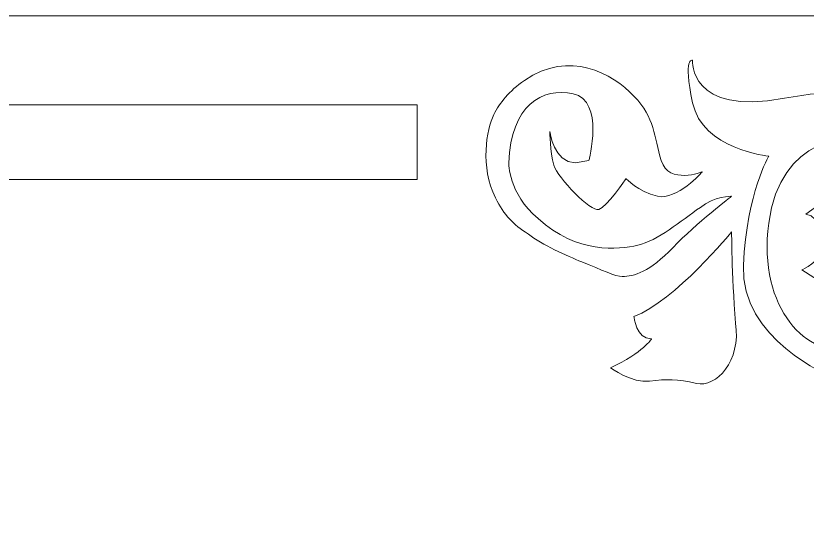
# Model space of a CAD drawing. Header units: millimetres. Extents: x -122 to 122, y -91 to 91.
# Drawn here: x 74.36 to 102.33, y 72.51 to 90.77 of the extents above; entities that cross this region are included whole.
import ezdxf

# ---------------------------------------------------------------- set-up
doc = ezdxf.new("R2010")
doc.units = ezdxf.units.MM
doc.header["$MEASUREMENT"] = 0
doc.layers.add('Camada 1', color=7, linetype='Continuous')

msp = doc.modelspace()

# ---------------------------------------------------------------- linework, layer by layer
at = {"layer": 'Camada 1', "color": 250, "lineweight": 20}
msp.add_open_spline([(-122.1541, -90.7698), (-122.1541, -90.7698), (122.1541, -90.7698), (122.1541, -90.7698), (122.1541, -90.7698), (122.1541, -90.7698), (122.1541, 90.7698), (122.1541, 90.7698), (122.1541, 90.7698), (122.1541, 90.7698), (-122.1541, 90.7698), (-122.1541, 90.7698), (-122.1541, 90.7698), (-122.1541, 90.7698), (-122.1541, -90.7698), (-122.1541, -90.7698), (-122.1541, -90.7698), (-122.1541, -90.7698), (-122.1541, -90.7698), (-122.1541, -90.7698)], degree=3, knots=[0, 0, 0, 0, 0.1666667, 0.1666667, 0.1666667, 0.1666667, 0.3333333, 0.3333333, 0.3333333, 0.3333333, 0.5, 0.5, 0.5, 0.5, 0.6666667, 0.6666667, 0.6666667, 0.6666667, 1, 1, 1, 1], dxfattribs=at)
at = {"layer": 'Camada 1', "color": 250, "lineweight": 9}
for points, knots in [([(91.3097, 84.341), (91.6364, 83.7202), (91.9231, 83.4217), (92.4762, 83.0632), (92.4762, 83.0632), (92.9594, 82.685), (93.8252, 82.3027), (94.3697, 82.0815), (94.3697, 82.0815), (95.0696, 81.7972), (95.558, 81.5688), (95.7911, 81.5688), (95.7911, 81.5688), (96.2054, 81.5688), (96.758, 81.7261), (97.5866, 82.5912), (97.5866, 82.5912), (98.4153, 83.4564), (99.6584, 84.4004), (99.6584, 84.4004), (99.6584, 84.4004), (99.6584, 84.4004), (99.0369, 84.4004), (98.5534, 84.007), (98.5534, 84.007), (97.8628, 83.5351), (97.0341, 82.8273), (96.3435, 82.6701), (96.3435, 82.6701), (95.653, 82.5126), (94.2026, 82.3552), (92.8216, 83.6138), (92.8216, 83.6138), (91.7575, 84.5044), (91.7856, 85.5802), (91.7856, 85.5802), (91.7856, 85.5802), (91.8549, 87.6253), (92.9597, 88.2545), (94.0646, 88.0185), (94.0646, 88.0185), (95.1696, 87.7826), (94.6172, 85.659), (94.6172, 85.659), (94.6172, 85.659), (94.6172, 85.659), (94.1337, 85.5802), (94.1337, 85.5802), (94.1337, 85.5802), (93.374, 85.5802), (93.2359, 86.6814), (93.2359, 86.6814), (93.2359, 86.6814), (93.2359, 86.6814), (93.2359, 85.9736), (93.374, 85.5017), (93.374, 85.5017), (93.5121, 85.0296), (94.6861, 83.8497), (94.9624, 83.9285), (94.9624, 83.9285), (95.2386, 84.007), (95.9293, 85.0296), (95.9293, 85.0296), (95.9293, 85.0296), (95.9293, 85.0296), (96.3435, 84.5578), (97.0341, 84.4004), (97.0341, 84.4004), (97.7247, 84.2431), (98.6225, 85.2656), (98.6225, 85.2656), (98.6225, 85.2656), (98.6225, 85.2656), (97.4485, 84.7937), (97.1723, 85.659), (97.1723, 85.659), (96.896, 86.5241), (96.9652, 87.1535), (96.2054, 87.94), (96.2054, 87.94), (95.4458, 88.7265), (93.9265, 89.5917), (92.3381, 88.4906), (92.3381, 88.4906), (91.7933, 88.1127), (91.46, 87.6982), (91.2569, 87.2844), (91.2569, 87.2844), (90.9851, 86.7457), (90.7707, 85.4552), (91.3097, 84.341)], [0, 0, 0, 0, 0.0416667, 0.0416667, 0.0416667, 0.0416667, 0.0833333, 0.0833333, 0.0833333, 0.0833333, 0.125, 0.125, 0.125, 0.125, 0.1666667, 0.1666667, 0.1666667, 0.1666667, 0.2083333, 0.2083333, 0.2083333, 0.2083333, 0.25, 0.25, 0.25, 0.25, 0.2916667, 0.2916667, 0.2916667, 0.2916667, 0.3333333, 0.3333333, 0.3333333, 0.3333333, 0.375, 0.375, 0.375, 0.375, 0.4166667, 0.4166667, 0.4166667, 0.4166667, 0.4583333, 0.4583333, 0.4583333, 0.4583333, 0.5, 0.5, 0.5, 0.5, 0.5416667, 0.5416667, 0.5416667, 0.5416667, 0.5833333, 0.5833333, 0.5833333, 0.5833333, 0.625, 0.625, 0.625, 0.625, 0.6666667, 0.6666667, 0.6666667, 0.6666667, 0.7083333, 0.7083333, 0.7083333, 0.7083333, 0.75, 0.75, 0.75, 0.75, 0.7916667, 0.7916667, 0.7916667, 0.7916667, 0.8333333, 0.8333333, 0.8333333, 0.8333333, 0.875, 0.875, 0.875, 0.875, 0.9166667, 0.9166667, 0.9166667, 0.9166667, 1, 1, 1, 1]), ([(98.2771, 89.1984), (98.2771, 89.1984), (98.139, 87.2321), (101.523, 87.8613), (101.523, 87.8613), (104.9067, 88.4904), (106.495, 87.7826), (107.8072, 84.9509), (107.8072, 84.9509), (109.1194, 82.1195), (109.1884, 79.7597), (107.7383, 77.0854), (107.7383, 77.0854), (107.7383, 77.0854), (107.531, 77.7147), (107.6692, 78.5012), (107.6692, 78.5012), (107.8072, 79.2877), (108.567, 82.5912), (106.9786, 84.1644), (106.9786, 84.1644), (106.9786, 84.1644), (105.045, 84.1644), (105.045, 84.1644), (105.045, 84.1644), (105.045, 84.1644), (105.2521, 84.9509), (105.7355, 85.0296), (105.7355, 85.0296), (106.2189, 85.1082), (106.0118, 86.4454), (104.9067, 86.5241), (104.9067, 86.5241), (103.8019, 86.6027), (101.3848, 86.5241), (100.9705, 83.4564), (100.9705, 83.4564), (100.5562, 80.389), (102.4209, 78.6585), (103.8019, 79.0518), (103.8019, 79.0518), (105.1829, 79.4449), (105.4592, 80.3103), (105.114, 80.9396), (105.114, 80.9396), (104.7687, 81.5688), (103.7328, 82.5126), (103.7328, 81.6474), (103.7328, 81.6474), (103.7328, 80.7823), (104.0091, 81.0967), (104.3543, 80.6248), (104.3543, 80.6248), (104.6995, 80.1529), (103.3874, 80.0743), (103.3874, 80.0743), (103.3874, 80.0743), (103.3874, 80.0743), (103.1113, 81.1755), (103.1113, 81.1755), (103.1113, 81.1755), (103.1113, 81.1755), (102.1444, 81.8046), (102.1444, 81.8046), (102.1444, 81.8046), (102.1444, 81.8046), (102.8351, 82.1194), (102.8351, 82.5126), (102.8351, 82.5126), (102.8351, 82.9058), (102.8351, 83.6925), (102.2826, 83.7711), (102.2826, 83.7711), (102.2826, 83.7711), (102.8351, 84.1644), (102.8351, 84.1644), (102.8351, 84.1644), (102.8351, 84.1644), (102.766, 85.7376), (103.5256, 85.7376), (103.5256, 85.7376), (104.2852, 85.7376), (104.2163, 85.423), (104.2163, 85.423), (104.2163, 85.423), (104.2163, 85.423), (103.1114, 84.7937), (103.8019, 84.4004), (103.8019, 84.4004), (104.4924, 84.0072), (106.9786, 82.5912), (106.9786, 81.2542), (106.9786, 81.2542), (106.9786, 79.917), (104.6996, 78.4224), (104.2852, 77.7932), (104.2852, 77.7932), (103.8709, 77.1641), (103.3874, 76.3774), (103.3874, 76.3774), (103.3874, 76.3774), (103.3874, 76.3774), (103.1803, 78.0291), (103.1803, 78.0291), (103.1803, 78.0291), (103.1803, 78.0291), (99.9346, 79.3665), (100.0727, 81.962), (100.0727, 81.962), (100.2109, 84.5578), (100.9705, 85.8162), (100.9705, 85.8162), (100.9705, 85.8162), (100.9705, 85.8162), (98.6225, 86.0522), (98.2771, 87.704), (98.2771, 87.704), (97.9318, 89.3557), (98.2771, 89.1984), (98.2771, 89.1984)], [0, 0, 0, 0, 0.0322581, 0.0322581, 0.0322581, 0.0322581, 0.0645161, 0.0645161, 0.0645161, 0.0645161, 0.0967742, 0.0967742, 0.0967742, 0.0967742, 0.1290323, 0.1290323, 0.1290323, 0.1290323, 0.1612903, 0.1612903, 0.1612903, 0.1612903, 0.1935484, 0.1935484, 0.1935484, 0.1935484, 0.2258065, 0.2258065, 0.2258065, 0.2258065, 0.2580645, 0.2580645, 0.2580645, 0.2580645, 0.2903226, 0.2903226, 0.2903226, 0.2903226, 0.3225806, 0.3225806, 0.3225806, 0.3225806, 0.3548387, 0.3548387, 0.3548387, 0.3548387, 0.3870968, 0.3870968, 0.3870968, 0.3870968, 0.4193548, 0.4193548, 0.4193548, 0.4193548, 0.4516129, 0.4516129, 0.4516129, 0.4516129, 0.483871, 0.483871, 0.483871, 0.483871, 0.516129, 0.516129, 0.516129, 0.516129, 0.5483871, 0.5483871, 0.5483871, 0.5483871, 0.5806452, 0.5806452, 0.5806452, 0.5806452, 0.6129032, 0.6129032, 0.6129032, 0.6129032, 0.6451613, 0.6451613, 0.6451613, 0.6451613, 0.6774194, 0.6774194, 0.6774194, 0.6774194, 0.7096774, 0.7096774, 0.7096774, 0.7096774, 0.7419355, 0.7419355, 0.7419355, 0.7419355, 0.7741935, 0.7741935, 0.7741935, 0.7741935, 0.8064516, 0.8064516, 0.8064516, 0.8064516, 0.8387097, 0.8387097, 0.8387097, 0.8387097, 0.8709677, 0.8709677, 0.8709677, 0.8709677, 0.9032258, 0.9032258, 0.9032258, 0.9032258, 0.9354839, 0.9354839, 0.9354839, 0.9354839, 1, 1, 1, 1]), ([(-88.5478, 87.634), (-88.5478, 87.634), (-88.5478, 84.9887), (-88.5478, 84.9887), (-88.5478, 84.9887), (-88.5478, 84.9887), (88.5479, 84.9887), (88.5479, 84.9887), (88.5479, 84.9887), (88.5479, 84.9887), (88.5479, 87.634), (88.5479, 87.634), (88.5479, 87.634), (88.5479, 87.634), (-88.5478, 87.634), (-88.5478, 87.634)], [0, 0, 0, 0, 0.2, 0.2, 0.2, 0.2, 0.4, 0.4, 0.4, 0.4, 0.6, 0.6, 0.6, 0.6, 1, 1, 1, 1]), ([(99.6584, 83.1419), (99.6584, 83.1419), (97.6557, 80.7035), (96.2054, 80.1529), (96.2054, 80.1529), (96.2054, 80.1529), (96.2745, 79.3663), (96.8269, 79.3663), (96.8269, 79.3663), (96.8269, 79.3663), (96.5508, 78.8944), (95.3768, 78.344), (95.3768, 78.344), (95.3768, 78.344), (96.1363, 77.7932), (96.758, 77.8719), (96.758, 77.8719), (97.3794, 77.9506), (97.7247, 77.9506), (98.4153, 77.7932), (98.4153, 77.7932), (99.1059, 77.6359), (100.0037, 78.5798), (99.7964, 79.917), (99.7964, 79.917), (99.6584, 81.7261), (99.6584, 83.1419), (99.6584, 83.1419)], [0, 0, 0, 0, 0.125, 0.125, 0.125, 0.125, 0.25, 0.25, 0.25, 0.25, 0.375, 0.375, 0.375, 0.375, 0.5, 0.5, 0.5, 0.5, 0.625, 0.625, 0.625, 0.625, 0.75, 0.75, 0.75, 0.75, 1, 1, 1, 1])]:
    msp.add_open_spline(points, degree=3, knots=knots, dxfattribs=at)

doc.saveas('drawing.dxf')
